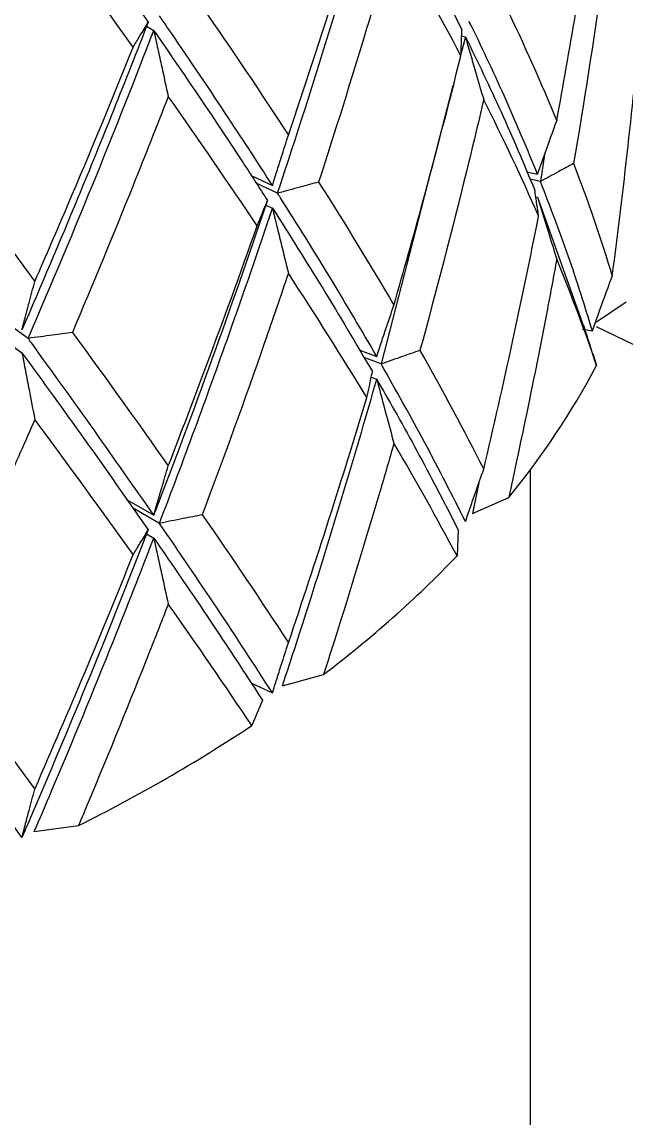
# Model space of a CAD drawing. Extents: x 0 to 8.27, y -9.61 to 0.
# Drawn here: x 1.7689 to 1.812, y -2.5621 to -2.4838 of the extents above; entities that cross this region are included whole.
import ezdxf

# ---------------------------------------------------------------- set-up
doc = ezdxf.new("R2010")
doc.units = 0
doc.header["$LTSCALE"] = 0.5
doc.header["$MEASUREMENT"] = 0
doc.layers.add('Mounting', color=4, linetype='CONTINUOUS')

msp = doc.modelspace()

# ---------------------------------------------------------------- linework, layer by layer
at = {"layer": 'Mounting', "linetype": 'Continuous', "lineweight": 25, "transparency": 16777216}
for p, q in [((1.777772747036778, -2.484078950386099), (1.77829334938744, -2.484379487714129)), ((1.80055205872506, -2.484836147840831), (1.800231007083738, -2.486082131905839)), ((1.800279431941561, -2.484755959310171), (1.800552143418116, -2.484836175408752)), ((1.799654258836853, -2.488320460673201), (1.794526969832276, -2.508219192129097)), ((1.806207463396476, -2.493239925399045), (1.805908208794989, -2.495172720565158)), ((1.785205212480577, -2.49472215243258), (1.786770700306278, -2.49545398404188)), ((1.804912451266972, -2.49448831220797), (1.805705098489142, -2.494663962813426)), ((1.787128730624516, -2.496014123700427), (1.785593649668698, -2.495303395859757)), ((1.805908202804147, -2.495172764333795), (1.805146470986955, -2.49500633822958)), ((1.80557321824287, -2.496267817624464), (1.805705032331588, -2.496297027623875)), ((1.805705051363447, -2.49629687005767), (1.809003500994521, -2.505595426316397)), ((1.786230704989492, -2.496834584502714), (1.786770775085387, -2.497087055561103)), ((1.809910160701946, -2.505214223114187), (1.812020397600435, -2.50379202992621)), ((1.769320857552174, -2.506391752695087), (1.767079015055259, -2.504808875814767)), ((1.808920921946964, -2.505743042592137), (1.809620077020753, -2.50585119053914)), ((1.768332933756227, -2.507027276961132), (1.768878375944695, -2.507416117724794)), ((1.79294814454417, -2.507203465120249), (1.794217478478203, -2.507679332075092)), ((1.794526976752621, -2.508219235954236), (1.79328760588416, -2.507759381602675)), ((1.809640424350818, -2.507477853671155), (1.809915336975081, -2.508327313728266)), ((1.793822943967797, -2.509164502526225), (1.794217419046362, -2.50931238926534)), ((1.805207172321815, -2.588201180809499), (1.805207172321815, -2.515751721085614)), ((1.801512047174327, -2.516723416140728), (1.801065209266397, -2.518900221769506)), ((1.776340881611048, -2.517904336123131), (1.778293370987939, -2.519031484257987)), ((1.801065208711151, -2.518900224796305), (1.803641538495157, -2.517762390839145)), ((1.778695736661547, -2.519614580755153), (1.776777037096252, -2.518517330910065)), ((1.777772772715679, -2.520364028751025), (1.778293320879328, -2.520664534801874)), ((1.800029327658393, -2.520073868523575), (1.799949084082044, -2.521945908192826)), ((1.787484490570677, -2.531225540342795), (1.790414315265679, -2.530421794420242)), ((1.785222830979563, -2.531015730423512), (1.786770701069344, -2.53173932621268)), ((1.78604855512296, -2.532249205655937), (1.78529584504119, -2.534070705542483)), ((1.769761548830701, -2.541651494320938), (1.772916821038706, -2.541216963986692))]:
    msp.add_line(p, q, dxfattribs=at)
at = {"layer": 'Mounting', "linetype": 'Continuous', "lineweight": 25, "transparency": 16777216, "flags": 128}
msp.add_lwpolyline([(1.873186521728456, -2.564735983761118), (1.86933053262598, -2.556428382209212), (1.864329073255902, -2.548326839448457), (1.858214580001203, -2.540483897092365), (1.851026707697628, -2.532950419631895), (1.842812072454961, -2.525775264559108), (1.833623949334623, -2.519004965507968), (1.823521926841494, -2.512683430465806), (1.812571520467117, -2.506851657013264), (1.809904559489013, -2.505566780259635)], dxfattribs=at)
at = {"layer": 'Mounting', "linetype": 'Continuous', "lineweight": 25, "transparency": 16777216}
for centre, radius, start, end in [((1.759055615668984, -2.481311845307452), 0.05758946742103159, 320.7328058698769, 332.023827896168), ((1.740793609184237, -2.465001120178492), 0.08211016415394543, 307.1798313594843, 316.0908478506081), ((1.72151001353788, -2.437873272871109), 0.1154234738232583, 296.4473774752695, 303.547246774946)]:
    msp.add_arc(centre, radius, start, end, dxfattribs=at)
for points, knots in [([(1.768878328376303, -2.471130265172739), (1.769052991117604, -2.471370512456126), (1.770649370426071, -2.473566320154298), (1.773720533203885, -2.477829374568607), (1.776464737120676, -2.481756821947208), (1.777889030863179, -2.483795241428872)], [0, 0, 0, 0, 0.05579333311730914, 0.5099388791400427, 0.9999999999999999, 0.9999999999999999, 0.9999999999999999, 0.9999999999999999]), ([(1.807070771330672, -2.490847194122118), (1.807536448676473, -2.488309097787344), (1.807983079353079, -2.485765364707497), (1.809005886931999, -2.479663717445412), (1.809563175508373, -2.4761047099962), (1.810081886302868, -2.47253937938148)], [0.004330217516259038, 0.004330217516259038, 0.004330217516259038, 0.004330217516259038, 0.004527813258580929, 0.004527813258580929, 0.004803374041171416, 0.004803374041171416, 0.004803374041171416, 0.004803374041171416]), ([(1.787128653857479, -2.496014087370206), (1.788477409949991, -2.49195760760562), (1.789781389747503, -2.487879844064985), (1.792133917193013, -2.480212529993985), (1.793193706558185, -2.476628008013215), (1.794217452366155, -2.473027339392949)], [0.002445703003991355, 0.002445703003991355, 0.002445703003991355, 0.002445703003991355, 0.002778333157437116, 0.002778333157437116, 0.003067885072835914, 0.003067885072835914, 0.003067885072835914, 0.003067885072835914]), ([(1.794217453198115, -2.473027338986178), (1.794260643870274, -2.473102519841284), (1.795964822766535, -2.476068938761721), (1.798036069629887, -2.479843331296358), (1.799872918316595, -2.483482507032697), (1.800291966772392, -2.484312728369666)], [0, 0, 0, 0, 0.01967590629690563, 0.7763543069276878, 1, 1, 1, 1]), ([(1.78790754881399, -2.491866069390532), (1.788555950208973, -2.489946679634379), (1.789194238325507, -2.488022597067122), (1.791091093484255, -2.482196993401764), (1.792318285150003, -2.478279922497784), (1.793502042376275, -2.474344563232641)], [0.003680059077938308, 0.003680059077938308, 0.003680059077938308, 0.003680059077938308, 0.003836740417369892, 0.003836740417369892, 0.004153311257810306, 0.004153311257810306, 0.004153311257810306, 0.004153311257810306]), ([(1.769798908978117, -2.475906060068034), (1.768678374156451, -2.478469157236866), (1.767541678389733, -2.481021161980827), (1.765053891949918, -2.486506674141076), (1.763698709684576, -2.489433698152077), (1.762324990956103, -2.492342699829912)], [0.003133451221439315, 0.003133451221439315, 0.003133451221439315, 0.003133451221439315, 0.003352568823996517, 0.003352568823996517, 0.00360659914046512, 0.00360659914046512, 0.00360659914046512, 0.00360659914046512]), ([(1.81103308560202, -2.475536792171276), (1.810803058746586, -2.477289297952886), (1.810563686613449, -2.479040378272423), (1.809692986677163, -2.4851664431743), (1.8090126835543, -2.489533974467115), (1.808274861135686, -2.493892155055839)], [0.001830253417566429, 0.001830253417566429, 0.001830253417566429, 0.001830253417566429, 0.001965753762317457, 0.001965753762317457, 0.002304685121717341, 0.002304685121717341, 0.002304685121717341, 0.002304685121717341]), ([(1.795444309959947, -2.477606782411833), (1.794807543259793, -2.479826398390848), (1.794156961753714, -2.482039965671213), (1.792387497352564, -2.48792112812054), (1.791244549947777, -2.4915780842042), (1.790065004113984, -2.495218323406441)], [0.002482049257556243, 0.002482049257556243, 0.002482049257556243, 0.002482049257556243, 0.002660083514881917, 0.002660083514881917, 0.002956367414762791, 0.002956367414762791, 0.002956367414762791, 0.002956367414762791]), ([(1.777889041516318, -2.483795169919851), (1.776259499830502, -2.488010335145752), (1.774584457726377, -2.492197824552356), (1.771561874790649, -2.499514399762681), (1.770231984077526, -2.502657039803687), (1.768878316426907, -2.505783038773295)], [0.003643827384632413, 0.003643827384632413, 0.003643827384632413, 0.003643827384632413, 0.003996629918378722, 0.003996629918378722, 0.004264701058186598, 0.004264701058186598, 0.004264701058186598, 0.004264701058186598]), ([(1.77682507223173, -2.485564225444925), (1.776986418938094, -2.485300449130925), (1.777146688144711, -2.485036452443289), (1.777305876627651, -2.484772239627198), (1.777403886036353, -2.484609568676653), (1.77750148605648, -2.484446815356357), (1.777598675947473, -2.48428398067221), (1.777695866659741, -2.484121144611883), (1.777792647441146, -2.483958226842212), (1.777889017556134, -2.483795228370916)], [0, 0, 0, 0, 3.692454475428064e-05, 3.692454475428064e-05, 3.692454475428064e-05, 5.965826561034011e-05, 5.965826561034011e-05, 5.965826561034011e-05, 8.239217861094851e-05, 8.239217861094851e-05, 8.239217861094851e-05, 8.239217861094851e-05]), ([(1.786770700306278, -2.49545398404188), (1.78565953813424, -2.493737460629283), (1.783244789152121, -2.490007156207177), (1.780488391045964, -2.485934416651496), (1.778875918845387, -2.483591315594929), (1.778695718288162, -2.483329464186788)], [0, 0, 0, 0, 0.4308902538471852, 0.9363995897631547, 1, 1, 1, 1]), ([(1.805705098489142, -2.494663962813426), (1.804975432435384, -2.492905101491139), (1.803517783536989, -2.489391436225894), (1.80178875555859, -2.48572215952003), (1.80085935723443, -2.483826834377503), (1.800809842033885, -2.48372585786182)], [0, 0, 0, 0, 0.4868932926836286, 0.9726634094198858, 1, 1, 1, 1]), ([(1.811033083804631, -2.501950288954156), (1.811439966705592, -2.498850273975329), (1.811817704725598, -2.495745165805481), (1.812506905518802, -2.489590891765481), (1.812819670682273, -2.48654174897262), (1.813103998212654, -2.483488027950663)], [0.004980369164138065, 0.004980369164138065, 0.004980369164138065, 0.004980369164138065, 0.00522000064316956, 0.00522000064316956, 0.005454558158351824, 0.005454558158351824, 0.005454558158351824, 0.005454558158351824]), ([(1.769320794959839, -2.506391707909067), (1.770989726727493, -2.502518327512682), (1.772622391784097, -2.49861874602481), (1.77560499826015, -2.491275143250611), (1.776964214757271, -2.487837395378271), (1.778293348972028, -2.484379488655684)], [0.002445703003991356, 0.002445703003991356, 0.002445703003991356, 0.002445703003991356, 0.002778333157437116, 0.002778333157437116, 0.003067885072835914, 0.003067885072835914, 0.003067885072835914, 0.003067885072835914]), ([(1.778293348972028, -2.484379488655684), (1.778386798995115, -2.484814110260452), (1.778480792062481, -2.485248868156297), (1.778575330254142, -2.485683759493092), (1.77866986844694, -2.48611865083614), (1.778764952023465, -2.486553676812143), (1.778860583036902, -2.48698883451754), (1.77901487563642, -2.487690924887822), (1.779170594191754, -2.488393362292179), (1.779327747169845, -2.489096134238018)], [0, 0, 0, 0, 3.692449221875072e-05, 3.692449221875072e-05, 3.692449221875072e-05, 7.384898531712128e-05, 7.384898531712128e-05, 7.384898531712128e-05, 0.000133423684125174, 0.000133423684125174, 0.000133423684125174, 0.000133423684125174]), ([(1.778293349827635, -2.484379488351344), (1.778349444826034, -2.484460693402632), (1.780562791081337, -2.48766480966389), (1.78330965617576, -2.491731542989434), (1.785834686974084, -2.495635377436308), (1.786410733473957, -2.496525976541299)], [0, 0, 0, 0, 0.01967590629690539, 0.7763543069276869, 0.9999999999999999, 0.9999999999999999, 0.9999999999999999, 0.9999999999999999]), ([(1.800226922302016, -2.486184935803742), (1.800239177561679, -2.485905286965355), (1.800250289935747, -2.485625620593161), (1.80026025867457, -2.485345941366852), (1.800266396343176, -2.485173745226227), (1.800272100505452, -2.485001543735841), (1.800277370995644, -2.484829337989929), (1.800282641530629, -2.484657130788371), (1.800287478395347, -2.484484918962259), (1.800291881416541, -2.484312703559446)], [0, 0, 0, 0, 3.692454477223516e-05, 3.692454477223516e-05, 3.692454477223516e-05, 5.965863624950577e-05, 5.965863624950577e-05, 5.965863624950577e-05, 8.239291991557107e-05, 8.239291991557107e-05, 8.239291991557107e-05, 8.239291991557107e-05]), ([(1.80055205872506, -2.48483614784049), (1.800669816589306, -2.485251458490772), (1.800788258744177, -2.48566679320799), (1.800907387793785, -2.486082148711823), (1.801026516845212, -2.486497504221568), (1.80114633311743, -2.48691288165616), (1.801266839181579, -2.487328277687304), (1.801461249827497, -2.487998429942074), (1.801657456941228, -2.488668634535081), (1.801855471128846, -2.489338877227389)], [0, 0, 0, 0, 3.692449222043045e-05, 3.692449222043045e-05, 3.692449222043045e-05, 7.384898531625242e-05, 7.384898531625242e-05, 7.384898531625242e-05, 0.0001334188559339995, 0.0001334188559339995, 0.0001334188559339995, 0.0001334188559339995]), ([(1.800552142782607, -2.484836174125), (1.801420174096819, -2.486625465871604), (1.803208605304661, -2.490311997852807), (1.804720992065739, -2.493927129732576), (1.805499328189825, -2.495787624552797)], [0, 0, 0, 0, 0.485359073440496, 1, 1, 1, 1]), ([(1.76979891715925, -2.502319959927483), (1.770599626694747, -2.500488495532743), (1.771392141178438, -2.498651227461998), (1.773760496330141, -2.493084417067955), (1.775310853242871, -2.489335874989131), (1.776825077527263, -2.485564216786877)], [0.003680059077938317, 0.003680059077938317, 0.003680059077938317, 0.003680059077938317, 0.003836740417369901, 0.003836740417369901, 0.004153311257810306, 0.004153311257810306, 0.004153311257810306, 0.004153311257810306]), ([(1.79544431398719, -2.504019864822219), (1.796152040954183, -2.501552965244052), (1.79684281444608, -2.499078244598415), (1.798454759907116, -2.493136461987426), (1.799358528983447, -2.489666104771565), (1.800226922239489, -2.486184937227215)], [0.00433021751625904, 0.00433021751625904, 0.00433021751625904, 0.00433021751625904, 0.004527813258580933, 0.004527813258580933, 0.004803374041171419, 0.004803374041171419, 0.004803374041171419, 0.004803374041171419]), ([(1.779327747170072, -2.489096134236995), (1.778501029275702, -2.49122695272694), (1.777662765060512, -2.493350183722207), (1.775399472716089, -2.498986657109405), (1.773954483821143, -2.502486589165635), (1.772479575496362, -2.505965768343792)], [0.002482049257556239, 0.002482049257556239, 0.002482049257556239, 0.002482049257556239, 0.0026600835148819, 0.0026600835148819, 0.002956367414762777, 0.002956367414762777, 0.002956367414762777, 0.002956367414762777]), ([(1.801855471128846, -2.489338877227617), (1.801451984364775, -2.4910529443274), (1.80103987486811, -2.492764495749149), (1.799567003961073, -2.498748363591396), (1.798461211353214, -2.503007522840782), (1.797303121530348, -2.507250668227123)], [0.001830253417566432, 0.001830253417566432, 0.001830253417566432, 0.001830253417566432, 0.00196575376231746, 0.00196575376231746, 0.002304685121717341, 0.002304685121717341, 0.002304685121717341, 0.002304685121717341]), ([(1.805705083043648, -2.494663959304823), (1.805828465979829, -2.494310627538532), (1.80595256555236, -2.493957631701726), (1.806077384703912, -2.493604976544013), (1.806202203857282, -2.493252321380957), (1.806327742926186, -2.492900005928384), (1.806454004758251, -2.492548034940107), (1.80665770730613, -2.491980188061568), (1.806863292319775, -2.491413234447002), (1.807070771330217, -2.490847194123141)], [0, 0, 0, 0, 3.692449218116693e-05, 3.692449218116693e-05, 3.692449218116693e-05, 7.384898528042517e-05, 7.384898528042517e-05, 7.384898528042517e-05, 0.0001334206713658637, 0.0001334206713658637, 0.0001334206713658637, 0.0001334206713658637]), ([(1.786770701671429, -2.495453984513567), (1.786873410967445, -2.495121325731468), (1.786976716914722, -2.494789123024468), (1.787080621828153, -2.494457381532463), (1.787184526743175, -2.494125640035683), (1.78728903090925, -2.493794358845086), (1.787394136608071, -2.493463543122736), (1.787563704228631, -2.492929836240812), (1.787734838500427, -2.492397337733557), (1.787907548814218, -2.491866069389509)], [0, 0, 0, 0, 3.692449219004878e-05, 3.692449219004878e-05, 3.692449219004878e-05, 7.384898526708659e-05, 7.384898526708659e-05, 7.384898526708659e-05, 0.0001334196130982787, 0.0001334196130982787, 0.0001334196130982787, 0.0001334196130982787]), ([(1.808274861135232, -2.493892155057999), (1.807923067496375, -2.494084533409925), (1.807570486627554, -2.494276433315001), (1.807217124021662, -2.49446785130646), (1.806999571871728, -2.494585700209534), (1.806781722810427, -2.494703366775063), (1.806563578126514, -2.494820850195303), (1.806345431598601, -2.494938334608598), (1.806126988982413, -2.495055636122053), (1.805908251572617, -2.495172753928834)], [0, 0, 0, 0, 3.692454477337426e-05, 3.692454477337426e-05, 3.692454477337426e-05, 5.965756764222384e-05, 5.965756764222384e-05, 5.965756764222384e-05, 8.239078267930459e-05, 8.239078267930459e-05, 8.239078267930459e-05, 8.239078267930459e-05]), ([(1.790065006339745, -2.495218322794464), (1.789627452153098, -2.495338529874509), (1.789189405466203, -2.495458141260194), (1.788750873355383, -2.495577154680056), (1.788480872461577, -2.495650430339758), (1.78821068680756, -2.495723479527321), (1.787940318050659, -2.495796301715806), (1.787669947008425, -2.495869124519906), (1.787399392288052, -2.495941720469425), (1.787128655545501, -2.496014088985696)], [0, 0, 0, 0, 3.692454477207999e-05, 3.692454477207999e-05, 3.692454477207999e-05, 5.965866755317079e-05, 5.965866755317079e-05, 5.965866755317079e-05, 8.239298252384948e-05, 8.239298252384948e-05, 8.239298252384948e-05, 8.239298252384948e-05]), ([(1.809620077726066, -2.505851190648166), (1.809068631744339, -2.504069944320797), (1.807974942672189, -2.500537178269603), (1.806593269317972, -2.496950834979195), (1.805908245714107, -2.495172752049704)], [0, 0, 0, 0, 0.5042072703463313, 1, 1, 1, 1]), ([(1.794217478478203, -2.507679332075092), (1.793124489530754, -2.505809880461577), (1.790941032965947, -2.502075289726001), (1.788491284597711, -2.498152464162665), (1.78719757926271, -2.496122251353079), (1.787128655016403, -2.496014088478539)], [0, 0, 0, 0, 0.4868932926836267, 0.972663409419882, 1, 1, 1, 1]), ([(1.805773798071613, -2.497653468549508), (1.805735349925015, -2.497374611031425), (1.805695761989881, -2.497095805275073), (1.805655034348291, -2.496817055949798), (1.805629959861534, -2.496645440408422), (1.805604453312043, -2.49647384578099), (1.805578514728012, -2.496302273156736), (1.805552575924793, -2.49613069908218), (1.805526205024506, -2.495959146648595), (1.80549940206285, -2.495787616944078)], [0, 0, 0, 0, 3.692454477337353e-05, 3.692454477337353e-05, 3.692454477337353e-05, 5.965756764222657e-05, 5.965756764222657e-05, 5.965756764222657e-05, 8.239078267930887e-05, 8.239078267930887e-05, 8.239078267930887e-05, 8.239078267930887e-05]), ([(1.805705051363447, -2.49629687005767), (1.805828433233017, -2.496704885166871), (1.805952531754173, -2.497112881960895), (1.806077349642436, -2.497520857001284), (1.806202167532064, -2.497928832047471), (1.806327705130769, -2.498336786457337), (1.806453965121108, -2.498744716746721), (1.806657674733032, -2.499402877108643), (1.806863266013096, -2.500060978545314), (1.80707075004463, -2.500719006173306)], [0, 0, 0, 0, 3.692449217262235e-05, 3.692449217262235e-05, 3.692449217262235e-05, 7.384898521719601e-05, 7.384898521719601e-05, 7.384898521719601e-05, 0.0001334236057473376, 0.0001334236057473376, 0.0001334236057473376, 0.0001334236057473376]), ([(1.786410659491111, -2.496525941338511), (1.786380886266187, -2.496614289044821), (1.786351091732485, -2.496702626936887), (1.785066779557582, -2.500507345234716), (1.783774691660227, -2.504206117049868), (1.78111669399388, -2.511570937236563), (1.779752006005282, -2.51523348017701), (1.778334178889253, -2.518925259924224), (1.778313772630526, -2.518978371075256), (1.778293359257276, -2.519031477502033)], [0.004293965242678268, 0.004293965242678268, 0.004293965242678268, 0.004293965242678268, 0.004301204108614124, 0.004301204108614124, 0.004605778298849525, 0.004605778298849525, 0.004910352489084927, 0.004910352489084927, 0.004914798550845843, 0.004914798550845843, 0.004914798550845843, 0.004914798550845843]), ([(1.778695717132649, -2.519614535325211), (1.780408731489132, -2.515132216891963), (1.782068609655852, -2.510622858401113), (1.784729800912118, -2.503098440247179), (1.785762577303984, -2.500098604736642), (1.78677070121509, -2.497087018372319)], [0.001793937377354697, 0.001793937377354697, 0.001793937377354697, 0.001793937377354697, 0.002169184776966314, 0.002169184776966314, 0.002416362749800616, 0.002416362749800616, 0.002416362749800616, 0.002416362749800616]), ([(1.785672829741287, -2.498349464785285), (1.785785533584402, -2.49807739788843), (1.785897125808987, -2.497805176664762), (1.786007604001696, -2.497532805602184), (1.786075624492895, -2.497365109036302), (1.786143222871459, -2.497197355205792), (1.786210398582369, -2.497029545160892), (1.786277574861032, -2.496861733697521), (1.786344328605054, -2.496693865659033), (1.786410659251686, -2.496525942048599)], [0, 0, 0, 0, 3.692454477223575e-05, 3.692454477223575e-05, 3.692454477223575e-05, 5.965863624950655e-05, 5.965863624950655e-05, 5.965863624950655e-05, 8.239291991557173e-05, 8.239291991557173e-05, 8.239291991557173e-05, 8.239291991557173e-05]), ([(1.786770701215318, -2.497087018371865), (1.786873410955167, -2.497515705978564), (1.786976717541592, -2.497944495385802), (1.787080623245146, -2.49837338360873), (1.787184528950291, -2.498802271837796), (1.787289034057011, -2.499231260058188), (1.787394140808573, -2.499660345233444), (1.787563707971202, -2.500352581981353), (1.787734842033586, -2.501045075141171), (1.787907552246196, -2.501737811678588)], [0, 0, 0, 0, 3.692449222042991e-05, 3.692449222042991e-05, 3.692449222042991e-05, 7.384898531625501e-05, 7.384898531625501e-05, 7.384898531625501e-05, 0.0001334188559340029, 0.0001334188559340029, 0.0001334188559340029, 0.0001334188559340029]), ([(1.786770774204314, -2.497087054185265), (1.787984947722606, -2.499002684508575), (1.790486546198252, -2.502949515686161), (1.79274386852191, -2.506793376110288), (1.793905578974062, -2.508771584000549)], [0, 0, 0, 0, 0.4853590734404953, 1, 1, 1, 1]), ([(1.801855469470837, -2.515752373800858), (1.802569177209733, -2.512720351088767), (1.803256067174715, -2.509679839630273), (1.804561246702377, -2.503646575381133), (1.805180799276712, -2.500654001324499), (1.805773804170684, -2.49765351278392)], [0.004980369164138062, 0.004980369164138062, 0.004980369164138062, 0.004980369164138062, 0.005220000643169556, 0.005220000643169556, 0.005454558158351824, 0.005454558158351824, 0.005454558158351824, 0.005454558158351824]), ([(1.779327750565443, -2.515509217097694), (1.780246596089199, -2.513141010429187), (1.781151322279783, -2.510763097338661), (1.783281955871388, -2.5050483971471), (1.784492706402006, -2.501706339219247), (1.785672829167851, -2.498349466170104)], [0.004330217516259038, 0.004330217516259038, 0.004330217516259038, 0.004330217516259038, 0.004527813258580926, 0.004527813258580926, 0.004803374041171414, 0.004803374041171414, 0.004803374041171414, 0.004803374041171414]), ([(1.807070750043948, -2.500719006177512), (1.806851750078039, -2.501912705264992), (1.80662844528635, -2.503105681718573), (1.805655837150624, -2.508200663168388), (1.804864349489861, -2.512096885025919), (1.803900070905655, -2.516576714436489), (1.803771319301148, -2.517169717471226), (1.803641539261633, -2.517762387338273)], [0.001208963695116874, 0.001208963695116874, 0.001208963695116874, 0.001208963695116874, 0.001302007850262445, 0.001302007850262445, 0.001606582040497846, 0.001606582040497846, 0.001653080551641082, 0.001653080551641082, 0.001653080551641082, 0.001653080551641082]), ([(1.787907552246196, -2.501737811678815), (1.787348239881084, -2.503393460572163), (1.786781404183529, -2.505045614118892), (1.784770733832119, -2.510818116759303), (1.783287780182235, -2.514920202836599), (1.781760037037174, -2.519000384277653)], [0.001830253417566431, 0.001830253417566431, 0.001830253417566431, 0.001830253417566431, 0.001965753762317458, 0.001965753762317458, 0.002304685121717341, 0.002304685121717341, 0.002304685121717341, 0.002304685121717341]), ([(1.809620077726066, -2.505851179967969), (1.809747736365324, -2.505490253481405), (1.809876136971269, -2.505129619012443), (1.810005279987507, -2.504769280092994), (1.810134423004655, -2.50440894117002), (1.810264307461892, -2.504048896280771), (1.810394940899386, -2.503689151825931), (1.810605702519041, -2.503108746645914), (1.810818413194028, -2.502529119386843), (1.811033083804631, -2.501950288954042)], [0, 0, 0, 0, 3.69244921317292e-05, 3.69244921317292e-05, 3.69244921317292e-05, 7.384898488475933e-05, 7.384898488475933e-05, 7.384898488475933e-05, 0.0001334224259581439, 0.0001334224259581439, 0.0001334224259581439, 0.0001334224259581439]), ([(1.768878316495119, -2.505783038615725), (1.768961488843132, -2.505461658273695), (1.769045144349747, -2.505140799524604), (1.769129284889658, -2.504820467762549), (1.769213425430934, -2.504500135995947), (1.769298051235836, -2.504180330338947), (1.769383164152686, -2.503861056203952), (1.769520477304212, -2.503345969430704), (1.769659059105123, -2.502832263064867), (1.769798917159477, -2.50231995992646)], [0, 0, 0, 0, 3.692449219004528e-05, 3.692449219004528e-05, 3.692449219004528e-05, 7.384898526707964e-05, 7.384898526707964e-05, 7.384898526707964e-05, 0.0001334196130982788, 0.0001334196130982788, 0.0001334196130982788, 0.0001334196130982788]), ([(1.794217464603179, -2.507679326787404), (1.794328304156096, -2.50734020656045), (1.794439787490518, -2.507001504806901), (1.794551917250118, -2.506663226615267), (1.79466404701131, -2.506324948418516), (1.794776823499632, -2.505987092853722), (1.79489024927372, -2.505649665002913), (1.7950732429683, -2.505105281067124), (1.795257927753227, -2.504562007222255), (1.795444313986735, -2.504019864823128)], [0, 0, 0, 0, 3.692449218116698e-05, 3.692449218116698e-05, 3.692449218116698e-05, 7.384898528042217e-05, 7.384898528042217e-05, 7.384898528042217e-05, 0.0001334206713658705, 0.0001334206713658705, 0.0001334206713658705, 0.0001334206713658705]), ([(1.809645087566622, -2.507476342374041), (1.809600264056115, -2.507338323630727), (1.80938435777918, -2.506673513742378), (1.809173188684525, -2.506006534821374), (1.809005859631469, -2.505478024948495)], [0, 0, 0, 0, 0.2076063333481458, 1, 1, 1, 1]), ([(1.778293370987939, -2.519031484257987), (1.776884828008377, -2.51701025123554), (1.774070991306615, -2.512972447814484), (1.771007588307128, -2.508715109677603), (1.769406117092302, -2.506509230920408), (1.769320796120354, -2.506391709158258)], [0, 0, 0, 0, 0.4868932926836309, 0.9726634094198855, 1, 1, 1, 1]), ([(1.77247957789379, -2.505965768012281), (1.772008292544541, -2.506030830904926), (1.77153673997347, -2.506095252006837), (1.771064927928563, -2.506159029945813), (1.77077443683217, -2.506198297539065), (1.770483846570841, -2.506237321432984), (1.770193158957198, -2.506276101311066), (1.769902468886102, -2.506314881516907), (1.769611680846509, -2.506353417779103), (1.76932079665059, -2.506391709729648)], [0, 0, 0, 0, 3.692454477207995e-05, 3.692454477207995e-05, 3.692454477207995e-05, 5.965866755317118e-05, 5.965866755317118e-05, 5.965866755317118e-05, 8.239298252384997e-05, 8.239298252384997e-05, 8.239298252384997e-05, 8.239298252384997e-05]), ([(1.768878316125637, -2.507416072424), (1.768961488833128, -2.507856038519428), (1.769045144857245, -2.508296171954832), (1.769129286036986, -2.508736469994453), (1.769213427217863, -2.50917676804044), (1.769298053784922, -2.509617231897657), (1.769383167553968, -2.510057858776001), (1.769520480334648, -2.51076871558211), (1.769659061966166, -2.511480000860494), (1.769798919938665, -2.512191702592297)], [0, 0, 0, 0, 3.692449222042691e-05, 3.692449222042691e-05, 3.692449222042691e-05, 7.384898531625516e-05, 7.384898531625516e-05, 7.384898531625516e-05, 0.0001334188559339994, 0.0001334188559339994, 0.0001334188559339994, 0.0001334188559339994]), ([(1.768878374856484, -2.507416116229471), (1.770385625369926, -2.509496869999673), (1.773491059255974, -2.513783910016166), (1.776394661324701, -2.517940911507019), (1.777888973783519, -2.520080274606009)], [0, 0, 0, 0, 0.4853590734404974, 1, 1, 1, 1]), ([(1.797303121529666, -2.507250668229283), (1.796889729568846, -2.507396618651448), (1.796475739957003, -2.507542006598662), (1.796061159308437, -2.507686829338574), (1.795805917497972, -2.507775991286842), (1.795550450954778, -2.507864939246467), (1.795294761228405, -2.507953672582168), (1.795039069340618, -2.508042406667975), (1.794783153726002, -2.50813092631369), (1.794527015938883, -2.50821923088585)], [0, 0, 0, 0, 3.692454477337413e-05, 3.692454477337413e-05, 3.692454477337413e-05, 5.965756764222462e-05, 5.965756764222462e-05, 5.965756764222462e-05, 8.239078267930632e-05, 8.239078267930632e-05, 8.239078267930632e-05, 8.239078267930632e-05]), ([(1.800552059208457, -2.519488455891626), (1.799605397974773, -2.517616311334443), (1.797727874009269, -2.513903265792685), (1.795587962167446, -2.510103248969919), (1.794527009433949, -2.508219228256614)], [0, 0, 0, 0, 0.5042072703463308, 1, 1, 1, 1]), ([(1.793502065728461, -2.510629598241728), (1.793564888749842, -2.510352219678559), (1.793626578309357, -2.510074754946679), (1.793687132799477, -2.509797208623006), (1.793724413935678, -2.509626333724775), (1.793761264939775, -2.50945542742658), (1.793797685445014, -2.509284490796851), (1.793834106258117, -2.509113552722276), (1.793870096642166, -2.508942583954529), (1.793905656236547, -2.508771585562037)], [0, 0, 0, 0, 3.692454477337414e-05, 3.692454477337414e-05, 3.692454477337414e-05, 5.9657567642225e-05, 5.9657567642225e-05, 5.9657567642225e-05, 8.239078267930714e-05, 8.239078267930714e-05, 8.239078267930714e-05, 8.239078267930714e-05]), ([(1.787484491385584, -2.531225537398534), (1.787819003195835, -2.530212600128031), (1.788150753001645, -2.529198266970518), (1.789690673547028, -2.524442928560454), (1.790862665747426, -2.520688213179362), (1.79275319727887, -2.514390923208559), (1.79349458668068, -2.511854558473594), (1.794217436143498, -2.509312233891357)], [0.001172730824359639, 0.001172730824359639, 0.001172730824359639, 0.001172730824359639, 0.00125546220626011, 0.00125546220626011, 0.001560036396495511, 0.001560036396495511, 0.001764626822426148, 0.001764626822426148, 0.001764626822426148, 0.001764626822426148]), ([(1.794217372600968, -2.50931230848925), (1.794641466334923, -2.510055489639619), (1.79605281101496, -2.512528727698502), (1.798012130538808, -2.516121369038949), (1.799451312036325, -2.518941336725213), (1.800029312574424, -2.52007388522042)], [0, 0, 0, 0, 0.2044850248196536, 0.6805072297325745, 1, 1, 1, 1]), ([(1.794217436143498, -2.509312233891244), (1.794328274738035, -2.509734460417), (1.794439757128401, -2.510156751173092), (1.794551885752952, -2.51057910303404), (1.794664014378867, -2.511001454901013), (1.794776789546603, -2.511423869029265), (1.794890213666093, -2.511846342243977), (1.795073213706672, -2.512527966362306), (1.795257904120916, -2.513209748290585), (1.795444294865064, -2.513891674421636)], [0, 0, 0, 0, 3.692449217262611e-05, 3.692449217262611e-05, 3.692449217262611e-05, 7.384898521719301e-05, 7.384898521719301e-05, 7.384898521719301e-05, 0.0001334236057473374, 0.0001334236057473374, 0.0001334236057473374, 0.0001334236057473374]), ([(1.787907550800099, -2.528151308063677), (1.788896890923724, -2.525222618433865), (1.789862912446296, -2.522282398013651), (1.791727028100212, -2.51644143196517), (1.792626290664856, -2.513541012599596), (1.793502055763128, -2.51062964224149)], [0.004980369164138073, 0.004980369164138073, 0.004980369164138073, 0.004980369164138073, 0.005220000643169566, 0.005220000643169566, 0.005454558158351822, 0.005454558158351822, 0.005454558158351822, 0.005454558158351822]), ([(1.769798919938438, -2.512191702592638), (1.769108226606903, -2.513771506910864), (1.768411438148377, -2.515346989577317), (1.765950844295247, -2.520848196547369), (1.764155541793542, -2.524751373175484), (1.762324915033076, -2.528627784234565)], [0.001830253417566436, 0.001830253417566436, 0.001830253417566436, 0.001830253417566436, 0.001965753762317469, 0.001965753762317469, 0.002304685121717347, 0.002304685121717347, 0.002304685121717347, 0.002304685121717347]), ([(1.795444294863927, -2.513891674425729), (1.795111460281277, -2.515051890740317), (1.79477473506401, -2.516210887158302), (1.793319248218012, -2.521158543013932), (1.792162252549332, -2.524936539898242), (1.790782520411739, -2.529274145559263), (1.790598868614069, -2.529848193397804), (1.790414316355708, -2.530421791032033)], [0.001208963695116875, 0.001208963695116875, 0.001208963695116875, 0.001208963695116875, 0.001302007850262437, 0.001302007850262437, 0.001606582040497838, 0.001606582040497838, 0.001653080551641073, 0.001653080551641073, 0.001653080551641073, 0.001653080551641073]), ([(1.778293359289336, -2.5190314774187), (1.778386811238732, -2.518704752656951), (1.77848080597866, -2.518378518364322), (1.778575345737607, -2.518052779925021), (1.778669885497919, -2.517727041480718), (1.778764970532137, -2.51740179799355), (1.778860602997355, -2.517077054831582), (1.779014890136494, -2.516553135539759), (1.779170603080928, -2.516030515457707), (1.779327750564988, -2.515509217098604)], [0, 0, 0, 0, 3.692449218116326e-05, 3.692449218116326e-05, 3.692449218116326e-05, 7.38489852804201e-05, 7.38489852804201e-05, 7.38489852804201e-05, 0.0001334206713658638, 0.0001334206713658638, 0.0001334206713658638, 0.0001334206713658638]), ([(1.800552059208457, -2.519488445211429), (1.800669816366707, -2.519142409422436), (1.800788257943367, -2.518796752197652), (1.8009073843468, -2.518451477120372), (1.801026510751598, -2.518106202039796), (1.80114632108868, -2.517761307478047), (1.801266822313409, -2.517416800715061), (1.80146123680467, -2.516860979750952), (1.801657449178464, -2.516306164054633), (1.801855469470837, -2.515752373800744)], [0, 0, 0, 0, 3.692449213173081e-05, 3.692449213173081e-05, 3.692449213173081e-05, 7.384898488476096e-05, 7.384898488476096e-05, 7.384898488476096e-05, 0.0001334224259581372, 0.0001334224259581372, 0.0001334224259581372, 0.0001334224259581372]), ([(1.781760037036491, -2.5190003842797), (1.781303113966459, -2.519093528003616), (1.780845808943667, -2.5191860498146), (1.780388129416423, -2.519277947833977), (1.780106353237414, -2.519334526009736), (1.779824434325946, -2.519390867900817), (1.779542374425063, -2.519446973071688), (1.77926031213994, -2.519503078716745), (1.778978108267182, -2.519558947756302), (1.778695764553248, -2.519614579756755)], [0, 0, 0, 0, 3.692454477337416e-05, 3.692454477337416e-05, 3.692454477337416e-05, 5.965756764222457e-05, 5.965756764222457e-05, 5.965756764222457e-05, 8.239078267930664e-05, 8.239078267930664e-05, 8.239078267930664e-05, 8.239078267930664e-05]), ([(1.786770701636641, -2.531739326477911), (1.785470198789625, -2.529730834378363), (1.782890896737598, -2.525747369208823), (1.78008627082383, -2.521647340661382), (1.778695757686336, -2.519614576316137)], [0, 0, 0, 0, 0.5042072703463275, 1, 1, 1, 1]), ([(1.777889053537564, -2.520080279133701), (1.776639829530922, -2.523311589267557), (1.775364340906862, -2.526525337802802), (1.772601400021557, -2.533315178536775), (1.771106977337439, -2.536886829170037), (1.769348269455094, -2.540980952417151), (1.769113642915926, -2.541524932653367), (1.7688783120918, -2.542068379999243)], [0.004944084223654824, 0.004944084223654824, 0.004944084223654824, 0.004944084223654824, 0.005214926679320329, 0.005214926679320329, 0.005519500869555731, 0.005519500869555731, 0.005566222870637738, 0.005566222870637738, 0.005566222870637738, 0.005566222870637738]), ([(1.769761549869571, -2.541651491489112), (1.77017631209489, -2.540684016708035), (1.770588848050437, -2.539714843374547), (1.77250942682187, -2.535169472087652), (1.773987651803253, -2.531575559650484), (1.776400637667365, -2.525539387248038), (1.77735485663672, -2.523105904201309), (1.778293335294137, -2.520664381339877)], [0.001172730824359639, 0.001172730824359639, 0.001172730824359639, 0.001172730824359639, 0.00125546220626011, 0.00125546220626011, 0.001560036396495511, 0.001560036396495511, 0.001764626822426146, 0.001764626822426146, 0.001764626822426146, 0.001764626822426146]), ([(1.776825112875912, -2.521849255357658), (1.776986461397627, -2.521585478488866), (1.777146732321825, -2.521321481294414), (1.777305922421846, -2.521057268058023), (1.7774039298167, -2.520894601843331), (1.777501527808653, -2.520731853289469), (1.777598715652374, -2.520569023397677), (1.777695904317596, -2.520406192129364), (1.777792683032857, -2.520243279177627), (1.777889051059191, -2.520080285544161)], [0, 0, 0, 0, 3.69245447733743e-05, 3.69245447733743e-05, 3.69245447733743e-05, 5.965756764222472e-05, 5.965756764222472e-05, 5.965756764222472e-05, 8.23907826793062e-05, 8.23907826793062e-05, 8.23907826793062e-05, 8.23907826793062e-05]), ([(1.778293260579375, -2.520664447548931), (1.778845721075157, -2.52146688150173), (1.780684258453419, -2.524137307400899), (1.783288961926445, -2.52800687258695), (1.785257810304955, -2.531033623792943), (1.786048534354421, -2.532249220177498)], [0, 0, 0, 0, 0.2044850248196549, 0.6805072297325747, 1, 1, 1, 1]), ([(1.778293335294137, -2.520664381339763), (1.778386786435675, -2.521099003223632), (1.77848078037934, -2.521533761335029), (1.778575319181272, -2.521968652821322), (1.778669857984568, -2.522403544313867), (1.778764941905337, -2.522838570372066), (1.778860572975617, -2.523273728090537), (1.779014865464859, -2.523975817562466), (1.779170583155945, -2.524678253883046), (1.779327734443058, -2.525381024558662)], [0, 0, 0, 0, 3.692449217262239e-05, 3.692449217262239e-05, 3.692449217262239e-05, 7.384898521719101e-05, 7.384898521719101e-05, 7.384898521719101e-05, 0.0001334236057473406, 0.0001334236057473406, 0.0001334236057473406, 0.0001334236057473406]), ([(1.769798918767464, -2.538605198818679), (1.771020652365422, -2.535810666934815), (1.772223585669479, -2.533002048680594), (1.774565166650717, -2.527416264888409), (1.775704837116081, -2.524639558566257), (1.776825087281594, -2.521849297199871)], [0.00498036916413806, 0.00498036916413806, 0.00498036916413806, 0.00498036916413806, 0.005220000643169556, 0.005220000643169556, 0.005454558158351826, 0.005454558158351826, 0.005454558158351826, 0.005454558158351826]), ([(1.779327734441466, -2.525381024562527), (1.778895611710794, -2.526494826798732), (1.778460182575344, -2.527606972455253), (1.776585428778361, -2.532352564682803), (1.775113491364635, -2.535971050044047), (1.773378606588466, -2.540119675129397), (1.773148081062772, -2.540668592600007), (1.772916822404767, -2.541216960747526)], [0.001208963695116874, 0.001208963695116874, 0.001208963695116874, 0.001208963695116874, 0.001302007850262439, 0.001302007850262439, 0.00160658204049784, 0.00160658204049784, 0.001653080551641076, 0.001653080551641076, 0.001653080551641076, 0.001653080551641076]), ([(1.786770701636641, -2.531739315797715), (1.786873410761217, -2.53140665688499), (1.786976716842872, -2.531074454284401), (1.787080620238811, -2.530742711625741), (1.787184523635204, -2.530410968963899), (1.787289023565535, -2.530079684513673), (1.787394126095904, -2.529748866345123), (1.787563696612523, -2.529215130310824), (1.787734835262853, -2.528682603778854), (1.787907550800099, -2.528151308063563)], [0, 0, 0, 0, 3.692449213173423e-05, 3.692449213173423e-05, 3.692449213173423e-05, 7.384898488476448e-05, 7.384898488476448e-05, 7.384898488476448e-05, 0.0001334224259581403, 0.0001334224259581403, 0.0001334224259581403, 0.0001334224259581403]), ([(1.768878316466925, -2.542068380576318), (1.767280810221308, -2.539884050663538), (1.764112457959271, -2.535551844364242), (1.760765693584261, -2.531078577851979), (1.759106392139273, -2.528860764837411)], [0, 0, 0, 0, 0.5042072703463307, 1, 1, 1, 1]), ([(1.768878316466925, -2.542068369896121), (1.768961488676013, -2.541746989404594), (1.769045144291539, -2.541426130776692), (1.769129283602496, -2.541105797681318), (1.769213422913907, -2.540785464582989), (1.769298045289105, -2.540465655201039), (1.769383155640043, -2.540146378272077), (1.769520471136929, -2.539631262664436), (1.769659056483277, -2.539117528754666), (1.769798918767464, -2.538605198818566)], [0, 0, 0, 0, 3.692449213173435e-05, 3.692449213173435e-05, 3.692449213173435e-05, 7.384898488476652e-05, 7.384898488476652e-05, 7.384898488476652e-05, 0.0001334224259581407, 0.0001334224259581407, 0.0001334224259581407, 0.0001334224259581407])]:
    msp.add_open_spline(points, degree=3, knots=knots, dxfattribs=at)
for points in [[(1.776825130550577, -2.485564175629854), (1.774562285878091, -2.482395781722168), (1.772217933872724, -2.479177572694645), (1.769798880195339, -2.475906111081592)], [(1.800226967974794, -2.486184844536972), (1.798735409306317, -2.48335978177942), (1.797139670710493, -2.48050188344552), (1.795444384454839, -2.47760666647752)], [(1.781760161573601, -2.482715233726701), (1.78389759367812, -2.485811217497591), (1.785948735055825, -2.488860148699466), (1.787907631307661, -2.491865956089093)], [(1.803395457145342, -2.482594983653136), (1.804728981704301, -2.485373519618967), (1.805955258457033, -2.488122701241416), (1.807070727771787, -2.490847326775786)], [(1.785672891397979, -2.498349380030724), (1.783645903493124, -2.495310828110512), (1.781528838061803, -2.492227653968364), (1.779327840730247, -2.489096028499482)], [(1.805773747852726, -2.497653700149606), (1.804575945513733, -2.494910034402885), (1.803268591197792, -2.492140000008582), (1.801855479930481, -2.489338859116735)], [(1.762325052688283, -2.492342649592267), (1.764886246304485, -2.495723724280644), (1.767379980959703, -2.499048417578699), (1.769799017420809, -2.502319857714831)], [(1.80827486823793, -2.493892283311304), (1.809307147506587, -2.496599351948014), (1.810227442654849, -2.499283696790137), (1.811033082045668, -2.501950305191023)], [(1.790065044506918, -2.495218264016778), (1.791954180386909, -2.498192336140612), (1.79374898412604, -2.501124822980607), (1.795444245775997, -2.504019990694125)], [(1.80991533676476, -2.508327313793181), (1.809066276184211, -2.50581017394699), (1.808117256884287, -2.503275498577288), (1.807070704037613, -2.500719210457866)], [(1.793501970916139, -2.510629821042009), (1.791733023807609, -2.507706146634739), (1.789866415433352, -2.504743530836997), (1.787907564238111, -2.50173779482963)], [(1.772479625679097, -2.505965714449751), (1.774841808576838, -2.509197736970911), (1.777126697766761, -2.512377760743895), (1.77932766068281, -2.51550933337716)], [(1.797303108718523, -2.507250796136184), (1.798923383439131, -2.510118809503517), (1.800442305195901, -2.512951154766817), (1.801855464524323, -2.51575238963084)], [(1.776824977613813, -2.521849464198105), (1.774562197212362, -2.518681163177909), (1.772217914523225, -2.515463049950078), (1.769798934596992, -2.512191687360421)], [(1.799949083916744, -2.521945908234891), (1.798537637895805, -2.51929161128384), (1.797034732958508, -2.516608164470647), (1.795444209705437, -2.513891870747663)], [(1.781760004871302, -2.519000509457662), (1.783897461263876, -2.522096524601345), (1.785948625459895, -2.525145486198987), (1.787907542882266, -2.528151323113086)], [(1.785295844928413, -2.534070705567835), (1.783383700431131, -2.531214748487393), (1.781392594014022, -2.528319301195317), (1.779327613852473, -2.525381208400624)], [(1.762324864919009, -2.528627904422244), (1.764886085882353, -2.532009013616396), (1.76737984679923, -2.535333740288358), (1.769798908224601, -2.538605212748045)]]:
    msp.add_open_spline(points, degree=3, dxfattribs=at)

doc.saveas('drawing.dxf')
